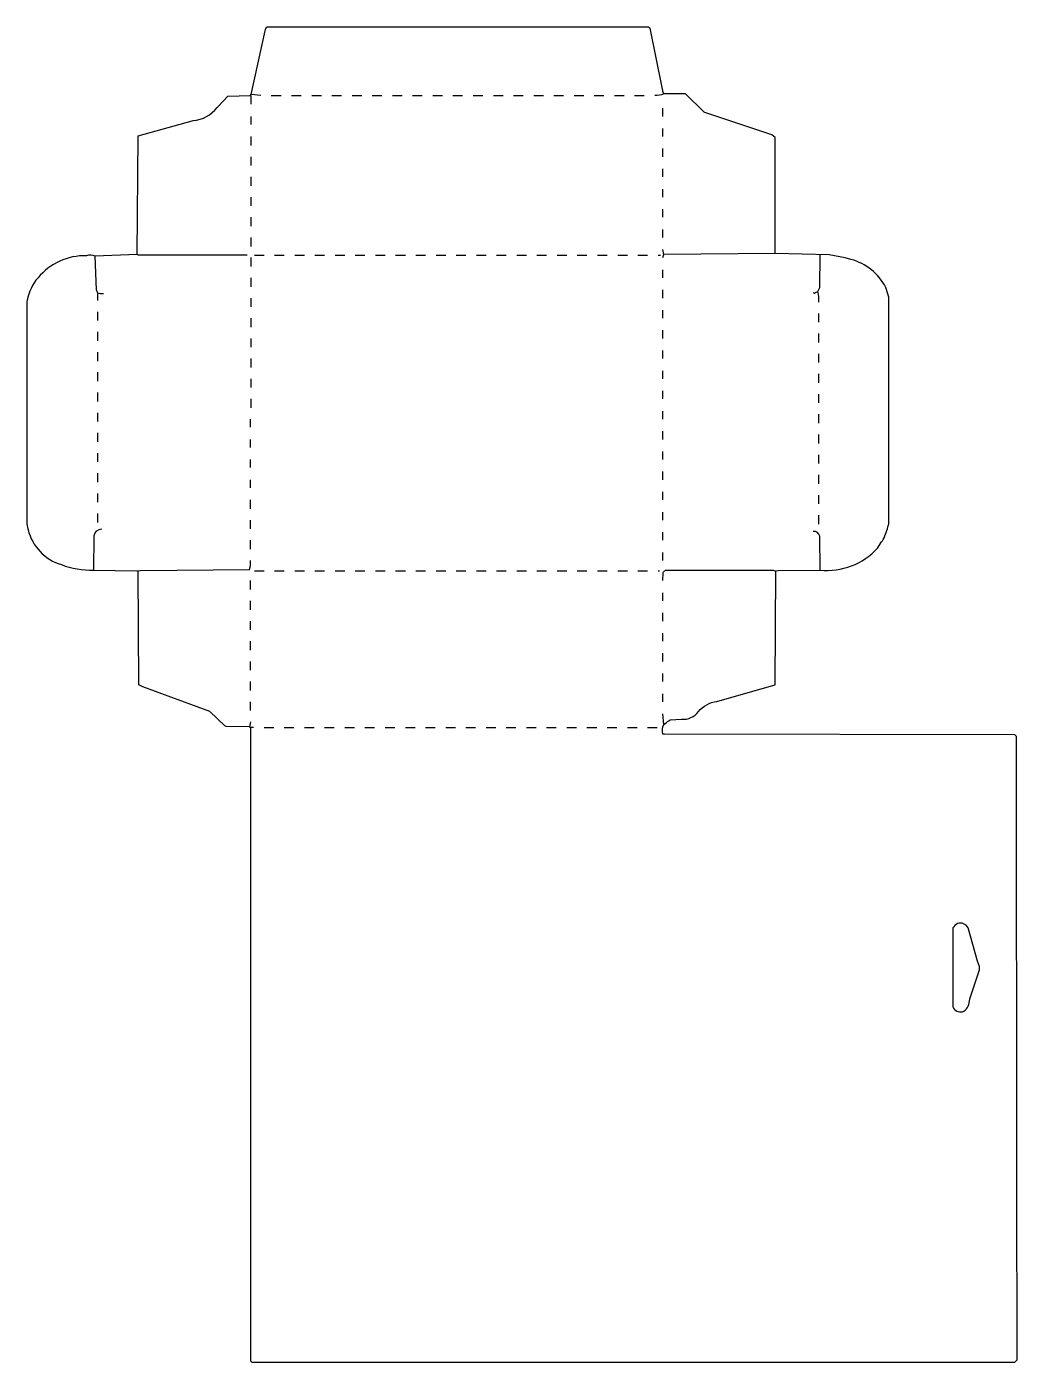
# Model space of a CAD drawing. Extents: x 63 to 1290, y 85 to 1739.
import ezdxf

# ---------------------------------------------------------------- set-up
doc = ezdxf.new("R2010")
doc.units = 0
doc.layers.get('0').update_dxf_attribs({"linetype": 'CONTINUOUS'})

msp = doc.modelspace()

# ---------------------------------------------------------------- linework, layer by layer
at = {"color": 250, "linetype": 'CONTINUOUS'}
for points in [[(341, 1643), (341, 1653), (340, 1654), (341, 1655), (358.384615, 1733.923077, -0.173229), (361, 1739), (833, 1739), (835, 1737), (849.615385, 1663.923077), (850.384615, 1660.076923, 0.092595), (852, 1656)], [(200, 1457), (201, 1604), (267.9, 1622.3), (269.088235, 1622.647059, 0.206302), (299, 1639), (300, 1640), (312, 1653), (340, 1654)], [(990, 1458), (990, 1602), (986.1, 1605.2), (902.9, 1632.8), (902.239367, 1633.249774), (879, 1656), (852, 1656, -0.177876), (841, 1654)], [(336, 1456), (201, 1456), (200, 1457), (148, 1455, 0.175072), (136.955446, 1455.445545, 0.226989), (77, 1428, 0.141459), (63.647059, 1400.088235), (63, 1399), (63, 1123), (64.405405, 1117.067568), (64.647059, 1115.911765, 0.263786), (105.9, 1072.8, 0.09512), (146, 1066), (199, 1065), (204.003649, 1065.503703), (338.985188, 1066.999781, 0.125751), (340, 1078)], [(851, 1053), (851.45082, 1062.959016, -0.107695), (854, 1066), (988, 1066), (989, 1065), (994.009253, 1065.509609), (1046, 1066, 0.235255), (1116.8, 1093.1), (1122, 1101, 0.102631), (1123.8, 1104.1, 0.073509), (1130.352941, 1121.911765), (1131, 1123), (1131, 1404), (1127.7, 1414.9), (1127.2, 1416.1, 0.214352), (1083.9, 1450.7), (1076.911765, 1452.647059), (1057.06, 1456.42), (990, 1458), (852, 1457)], [(1037, 1410), (1039, 1409, -0.120666), (1043, 1411), (1045.512181, 1416.011615), (1046, 1457)], [(158, 1408, -0.070182), (151, 1409)], [(1044, 1398, 0.096159), (1043, 1411)], [(146, 1066), (146.488384, 1108.9889, -0.348225), (156, 1117)], [(1046, 1066), (1045.511892, 1107.988649, 0.382262), (1037, 1114)], [(852, 875), (854, 876, -0.080677), (860.030973, 880.535398), (873.969027, 881.464602, 0.271859), (895, 891, -0.190372), (917.9, 903.3), (919.088235, 903.647059), (990.000201, 924.014182), (991, 1065)], [(340, 878), (339, 872), (340, 871), (340, 87), (342, 85), (1287, 85), (1290, 88), (1289.499099, 305.000898), (1289, 860), (1287, 862), (852.9, 862.7), (851, 863, -0.136715), (852, 875), (851, 888)], [(1222, 519, 0.292722), (1230.647059, 532.088235), (1231.352941, 534.911765), (1243, 571), (1243, 575), (1240.647059, 581.911765), (1229, 623, 0.388092), (1215.9, 628.2, 0.071874), (1210, 623), (1210, 525, 0.333828), (1222, 519)]]:
    msp.add_lwpolyline(points, format="xyb", dxfattribs=at)
for points in [[(353, 1654), (341, 1655)], [(366, 1654), (378, 1654)], [(391, 1654), (403, 1654)], [(416, 1654), (428, 1654)], [(441, 1654), (453, 1654)], [(466, 1654), (478, 1654)], [(491, 1654), (503, 1654)], [(516, 1654), (528, 1654)], [(541, 1654), (553, 1654)], [(566, 1654), (578, 1654)], [(591, 1654), (603, 1654)], [(616, 1654), (628, 1654)], [(641, 1654), (653, 1654)], [(666, 1654), (678, 1654)], [(691, 1654), (703, 1654)], [(716, 1654), (728, 1654)], [(741, 1654), (753, 1654)], [(766, 1654), (778, 1654)], [(791, 1654), (803, 1654)], [(816, 1654), (828, 1654)], [(851, 1628), (851, 1638)], [(341, 1618), (341, 1628)], [(851, 1603), (851, 1613)], [(341, 1592), (341, 1603)], [(851, 1578), (851, 1588)], [(341, 1567), (341, 1578)], [(851, 1553), (851, 1563)], [(341, 1542), (341, 1553)], [(341, 1517), (341, 1528)], [(851, 1528), (851, 1538)], [(851, 1503), (851, 1513)], [(341, 1492), (341, 1503)], [(341, 1467), (341, 1478)], [(851, 1478), (851, 1488)], [(345, 1456), (357, 1456)], [(370, 1456), (382, 1456)], [(395, 1456), (407, 1456)], [(420, 1456), (432, 1456)], [(445, 1456), (457, 1456)], [(470, 1456), (482, 1456)], [(495, 1456), (507, 1456)], [(520, 1456), (532, 1456)], [(545, 1456), (557, 1456)], [(570, 1456), (582, 1456)], [(595, 1456), (607, 1456)], [(620, 1456), (632, 1456)], [(645, 1456), (657, 1456)], [(670, 1456), (682, 1456)], [(695, 1456), (707, 1456)], [(720, 1456), (732, 1456)], [(745, 1456), (757, 1456)], [(770, 1456), (782, 1456)], [(795, 1456), (807, 1456)], [(820, 1456), (832, 1456)], [(845, 1456), (848, 1456)], [(151, 1400), (151, 1409), (150.76, 1409.82), (149.393805, 1413.09292), (148, 1455)], [(341, 1442), (341, 1453)], [(341, 1417), (341, 1428)], [(851, 1428), (851, 1438)], [(851, 1403), (851, 1413)], [(341, 1392), (341, 1403)], [(151, 1375), (151, 1386)], [(851, 1378), (851, 1388)], [(1044, 1373), (1044, 1384)], [(151, 1350), (151, 1361)], [(851, 1353), (851, 1363)], [(1044, 1348), (1044, 1359)], [(151, 1325), (151, 1336)], [(851, 1328), (851, 1338)], [(1044, 1323), (1044, 1334)], [(151, 1300), (151, 1311)], [(851, 1303), (851, 1313)], [(1044, 1298), (1044, 1309)], [(151, 1275), (151, 1286)], [(851, 1278), (851, 1288)], [(1044, 1273), (1044, 1284)], [(151, 1250), (151, 1261)], [(851, 1253), (851, 1263)], [(1044, 1248), (1044, 1259)], [(340, 1243), (340, 1253)], [(151, 1225), (151, 1236)], [(340, 1218), (340, 1228)], [(851, 1228), (851, 1238)], [(1044, 1223), (1044, 1234)], [(151, 1200), (151, 1211)], [(851, 1203), (851, 1213)], [(1044, 1198), (1044, 1209)], [(340, 1193), (340, 1203)], [(151, 1175), (151, 1186)], [(340, 1168), (340, 1178)], [(851, 1178), (851, 1188)], [(1044, 1173), (1044, 1184)], [(151, 1150), (151, 1161)], [(851, 1153), (851, 1163)], [(1044, 1148), (1044, 1159)], [(340, 1142), (340, 1153)], [(151, 1125), (151, 1136)], [(340, 1117), (340, 1128)], [(851, 1128), (851, 1138)], [(1044, 1123), (1044, 1134)], [(851, 1103), (851, 1113)], [(340, 1092), (340, 1103)], [(851, 1078), (851, 1088)], [(344, 871), (340, 871), (339, 872), (310.016093, 872.482797), (308.236496, 873.249635), (289.763504, 890.750365), (206.9, 921.7), (201.999799, 924.014182), (201, 1065)], [(345, 1065), (357, 1065)], [(370, 1065), (382, 1065)], [(395, 1065), (407, 1065)], [(420, 1065), (432, 1065)], [(445, 1065), (457, 1065)], [(470, 1065), (482, 1065)], [(495, 1065), (507, 1065)], [(520, 1065), (532, 1065)], [(545, 1065), (557, 1065)], [(570, 1065), (582, 1065)], [(595, 1065), (607, 1065)], [(620, 1065), (632, 1065)], [(645, 1065), (657, 1065)], [(670, 1065), (682, 1065)], [(695, 1065), (707, 1065)], [(720, 1065), (732, 1065)], [(745, 1065), (757, 1065)], [(770, 1065), (782, 1065)], [(795, 1065), (807, 1065)], [(820, 1065), (832, 1065)], [(845, 1065), (847, 1065)], [(340, 1042), (340, 1053)], [(340, 1017), (340, 1028)], [(851, 1028), (851, 1038)], [(851, 1003), (851, 1013)], [(340, 992), (340, 1003)], [(340, 967), (340, 978)], [(851, 978), (851, 988)], [(851, 953), (851, 963)], [(340, 942), (340, 953)], [(340, 917), (340, 928)], [(851, 928), (851, 938)], [(851, 903), (851, 913)], [(357, 871), (369, 871)], [(382, 871), (394, 871)], [(407, 871), (419, 871)], [(432, 871), (444, 871)], [(457, 871), (469, 871)], [(482, 871), (494, 871)], [(507, 871), (519, 871)], [(532, 871), (544, 871)], [(557, 871), (569, 871)], [(582, 871), (594, 871)], [(607, 871), (619, 871)], [(632, 871), (644, 871)], [(657, 871), (669, 871)], [(682, 871), (694, 871)], [(707, 871), (719, 871)], [(732, 871), (744, 871)], [(757, 871), (769, 871)], [(782, 871), (794, 871)], [(807, 871), (819, 871)], [(832, 871), (844, 871)]]:
    msp.add_lwpolyline(points, dxfattribs=at)
at = {"color": 251, "linetype": 'CONTINUOUS'}
for points in [[(851, 1453), (852, 1457), (851, 1463)], [(341, 1367), (341, 1378)], [(341, 1342), (341, 1353)], [(341, 1317), (341, 1328)], [(341, 1292), (341, 1303)], [(341, 1267), (341, 1278)], [(340, 892), (340, 903)]]:
    msp.add_lwpolyline(points, dxfattribs=at)

doc.saveas('drawing.dxf')
